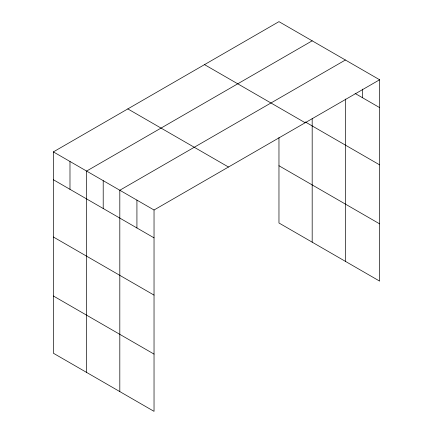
<?xml version="1.0" encoding="UTF-8"?>
<svg xmlns="http://www.w3.org/2000/svg" width="433" height="433" viewBox="0 0 433 433"><rect width="100%" height="100%" fill="white"/><g stroke="black" fill="none" stroke-linecap="round" stroke-linejoin="round"><path stroke-width="0.65" d="M345.399 99.038L345.399 261.348M53.378 151.891L154.034 210.005L154.034 411.35L53.378 353.236L53.378 151.891L278.966 21.65L379.622 79.764L379.622 281.109L278.966 222.995L278.966 137.559M312.182 40.826L86.595 171.067L86.595 372.412M345.399 60.008L119.811 190.249L119.811 391.589M154.034 210.005L379.622 79.764M355.098 93.452L379.622 107.611M305.308 121.96L379.622 164.865M204.522 64.631L305.178 122.745M278.966 165.742L379.622 223.856M127.822 108.91L228.478 167.024M53.378 179.738L154.034 237.852M53.378 236.992L154.034 295.106M53.378 295.983L154.034 354.097M362.513 89.111L362.513 97.734M312.182 118.691L312.182 242.171M136.925 200.127L136.925 227.975M103.206 180.658L103.206 208.506M69.984 161.482L69.984 189.329"/></g></svg>
